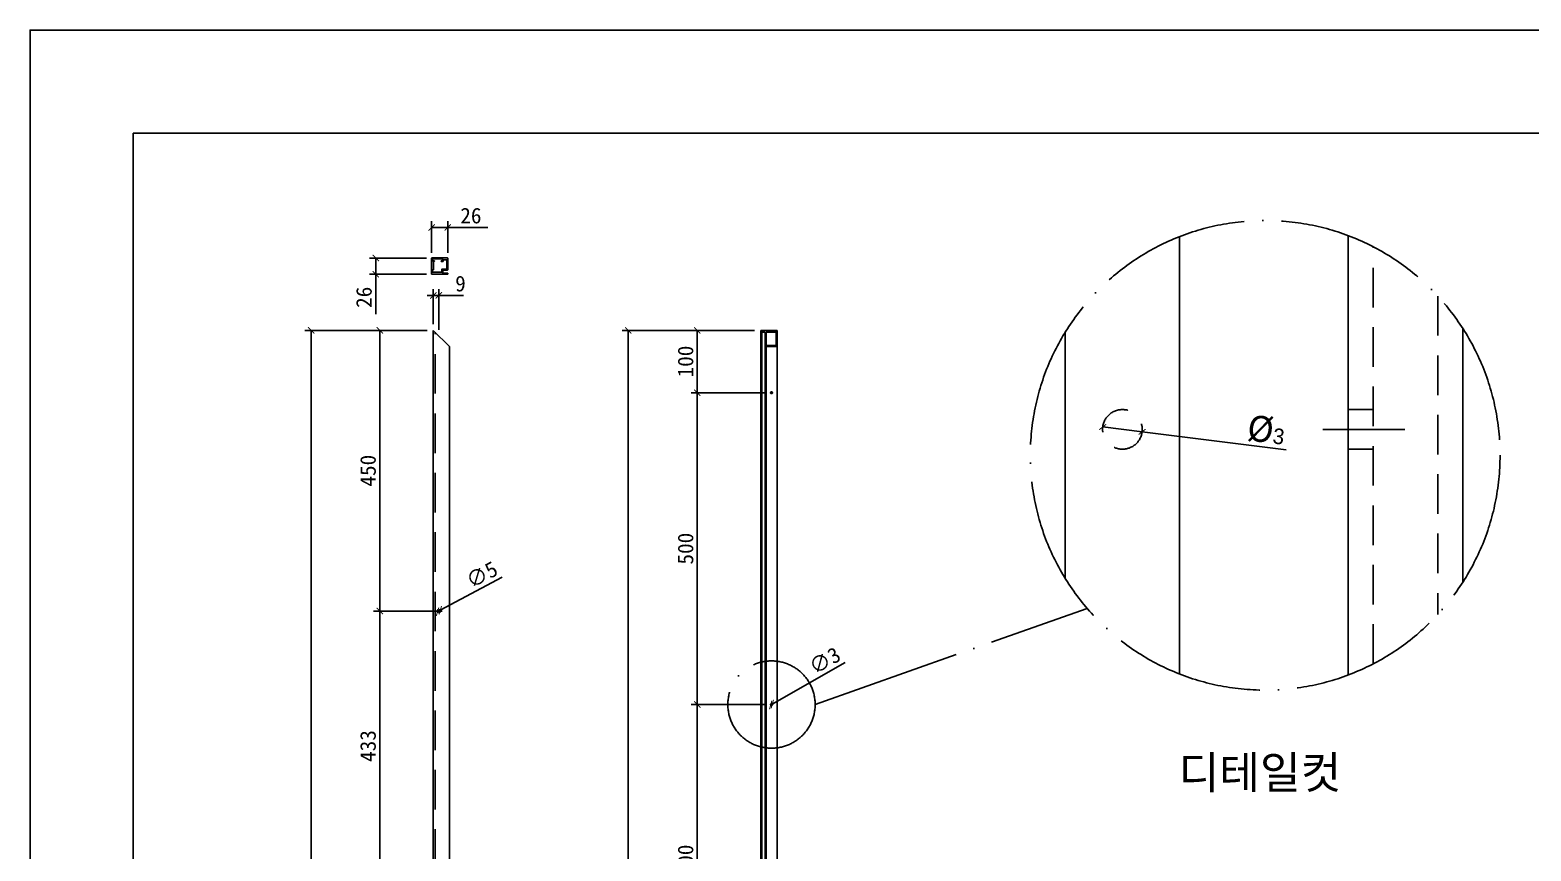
# Model space of a CAD drawing. Header units: millimetres. Extents: x -44117 to 256353, y -2095463 to 65325.
# Drawn here: x -19169 to -16763, y 9585 to 10901 of the extents above; entities that cross this region are included whole.
import ezdxf

# ---------------------------------------------------------------- set-up
doc = ezdxf.new("R2010")
doc.units = ezdxf.units.MM
doc.header["$LTSCALE"] = 10
for name, pattern in [('ACAD_ISO04W100', [30, 24, -3, 0, -3]), ('CENTER', [50.8, 31.75, -6.35, 6.35, -6.35]), ('HIDDEN', [9.525, 6.35, -3.175])]:
    doc.linetypes.add(name, pattern=pattern)
doc.layers.add('도면층1', color=7, linetype='HIDDEN')
doc.layers.add('도면층2', color=3, linetype='CENTER')
doc.styles.add('고딕', font='')
doc.styles.get('고딕').set_extended_font_data('HYgtrE')
doc.dimstyles.new('ISO-25', dxfattribs={"dimtxt": 2.5, "dimasz": 2.5, "dimexe": 1, "dimexo": 1, "dimtad": 1, "dimtxsty": 'Standard', "dimblk": 'ARCHTICK', "dimcen": 2.5, "dimadec": 0, "dimazin": 0, "dimtfac": 1, "dimtmove": 0, "dimatfit": 3, "dimfxl": 0, "dimarcsym": 0})

# ---------------------------------------------------------------- blocks, each defined once
blk = doc.blocks.new('a4 1scale')
for points in [[(-15154.83, -4509.61), (-14857.83, -4509.61), (-14857.83, -4299.61), (-15154.83, -4299.61)], [(-15144.83, -4499.61), (-14867.83, -4499.61), (-14867.83, -4309.61), (-15144.83, -4309.61)]]:
    blk.add_lwpolyline(points, close=True)
blk = doc.blocks.new('_ArchTick')
at = {"color": 0, "linetype": 'ByBlock', "const_width": 0.15}
blk.add_lwpolyline([(-0.5, -0.5), (0.5, 0.5)], dxfattribs=at)
blk = doc.blocks.new('*D152')
at = {"color": 0, "lineweight": -2}
for p, q in [((-18532.4, 10419.4), (-18618.2, 10419.4)), ((-18608.2, 10419.4), (-18608.2, 9969.4)), ((-18507.9, 9969.4), (-18618.2, 9969.4))]:
    blk.add_line(p, q, dxfattribs=at)
at = {"layer": 'Defpoints', "color": 0}
for p in [(-18522.4, 10419.4), (-18608.2, 9969.4), (-18497.9, 9969.4)]:
    blk.add_point(p, dxfattribs=at)
at = {"color": 0, "lineweight": -2, "xscale": 10, "yscale": 10, "zscale": 10}
for p, rotation in [((-18608.2, 10419.4), 90), ((-18608.2, 9969.4), 270)]:
    blk.add_blockref('_ArchTick', p, dxfattribs=dict(at, rotation=rotation))
at = {"color": 0, "insert": (-18626.9, 10194.4), "char_height": 25, "attachment_point": 5, "rotation": 90}
blk.add_mtext('450', dxfattribs=at)
blk = doc.blocks.new('_None')
blk = doc.blocks.new('*D153')
at = {"color": 0, "lineweight": -2}
for p, q in [((-18507.9, 9969.4), (-18618.2, 9969.4)), ((-18608.2, 9969.4), (-18608.2, 9536.4)), ((-18507.9, 9536.4), (-18618.2, 9536.4))]:
    blk.add_line(p, q, dxfattribs=at)
at = {"layer": 'Defpoints', "color": 0}
for p in [(-18497.9, 9969.4), (-18608.2, 9536.4), (-18497.9, 9536.4)]:
    blk.add_point(p, dxfattribs=at)
at = {"color": 0, "lineweight": -2, "xscale": 10, "yscale": 10, "zscale": 10}
for p, rotation in [((-18608.2, 9969.4), 90), ((-18608.2, 9536.4), 270)]:
    blk.add_blockref('_ArchTick', p, dxfattribs=dict(at, rotation=rotation))
at = {"color": 0, "insert": (-18626.9, 9752.9), "char_height": 25, "attachment_point": 5, "rotation": 90}
blk.add_mtext('433', dxfattribs=at)
blk = doc.blocks.new('*D287')
at = {"color": 0, "lineweight": -2}
for p, q in [((-18007.2, 10419.4), (-18219.8, 10419.4)), ((-18209.8, 10419.4), (-18209.8, 8219.4)), ((-18007.2, 8219.4), (-18219.8, 8219.4))]:
    blk.add_line(p, q, dxfattribs=at)
at = {"layer": 'Defpoints', "color": 0}
for p in [(-17997.2, 10419.4), (-18209.8, 8219.4), (-17997.2, 8219.4)]:
    blk.add_point(p, dxfattribs=at)
at = {"color": 0, "lineweight": -2, "xscale": 10, "yscale": 10, "zscale": 10}
for p, rotation in [((-18209.8, 10419.4), 90), ((-18209.8, 8219.4), 270)]:
    blk.add_blockref('_ArchTick', p, dxfattribs=dict(at, rotation=rotation))
at = {"color": 0, "insert": (-18228.5, 9319.4), "char_height": 25, "attachment_point": 5, "rotation": 90}
blk.add_mtext('2200', dxfattribs=at)
blk = doc.blocks.new('*D156')
at = {"color": 0, "lineweight": -2}
for p, q in [((-18532.4, 10419.4), (-18728.1, 10419.4)), ((-18718.1, 8219.4), (-18718.1, 10419.4)), ((-18532.4, 8219.4), (-18728.1, 8219.4))]:
    blk.add_line(p, q, dxfattribs=at)
at = {"layer": 'Defpoints', "color": 0}
for p in [(-18718.1, 10419.4), (-18522.4, 10419.4), (-18522.4, 8219.4)]:
    blk.add_point(p, dxfattribs=at)
at = {"color": 0, "lineweight": -2, "xscale": 10, "yscale": 10, "zscale": 10}
for p, rotation in [((-18718.1, 10419.4), 90), ((-18718.1, 8219.4), 270)]:
    blk.add_blockref('_ArchTick', p, dxfattribs=dict(at, rotation=rotation))
at = {"color": 0, "insert": (-18736.9, 9319.4), "char_height": 25, "attachment_point": 5, "rotation": 90}
blk.add_mtext('2200', dxfattribs=at)
blk = doc.blocks.new('*D157')
at = {"color": 0, "lineweight": -2}
for p, q in [((-18522.4, 10475.4), (-18532.4, 10475.4)), ((-18522.4, 10429.4), (-18522.4, 10485.4)), ((-18522.4, 10475.4), (-18513.4, 10475.4)), ((-18513.4, 10420.4), (-18513.4, 10485.4)), ((-18513.4, 10475.4), (-18474.2, 10475.4))]:
    blk.add_line(p, q, dxfattribs=at)
at = {"layer": 'Defpoints', "color": 0}
for p in [(-18513.4, 10475.4), (-18522.4, 10419.4), (-18513.4, 10410.4)]:
    blk.add_point(p, dxfattribs=at)
at = {"color": 0, "lineweight": -2, "xscale": 10, "yscale": 10, "zscale": 10}
blk.add_blockref('_ArchTick', (-18522.4, 10475.4), dxfattribs=at)
at = {"color": 0, "lineweight": -2, "xscale": 10, "yscale": 10, "zscale": 10, "rotation": 180}
blk.add_blockref('_ArchTick', (-18513.4, 10475.4), dxfattribs=at)
at = {"color": 0, "insert": (-18478.8, 10494.2), "char_height": 25, "attachment_point": 5}
blk.add_mtext('9', dxfattribs=at)
blk = doc.blocks.new('*D288')
at = {"color": 0, "lineweight": -2}
for p, q in [((-18411.8, 10023.9), (-18511.2, 9970.6)), ((-18515.6, 9968.2), (-18511.2, 9970.6)), ((-18515.6, 9968.2), (-18515.6, 9968.2))]:
    blk.add_line(p, q, dxfattribs=at)
at = {"layer": 'Defpoints', "color": 0}
for p in [(-18515.6, 9968.2), (-18511.2, 9970.6)]:
    blk.add_point(p, dxfattribs=at)
at = {"color": 0, "lineweight": -2, "xscale": 10, "yscale": 10, "zscale": 10}
for p, rotation in [((-18515.6, 9968.2), 28.21113671777478), ((-18511.2, 9970.6), 208.2111367177748)]:
    blk.add_blockref('_ArchTick', p, dxfattribs=dict(at, rotation=rotation))
at = {"color": 0, "insert": (-18444.5, 10027.6), "char_height": 25, "attachment_point": 5, "rotation": 28.2111}
blk.add_mtext('∅5', dxfattribs=at)
blk = doc.blocks.new('*D289')
at = {"color": 0, "lineweight": -2}
for p, q in [((-18525.1, 10543.6), (-18525.1, 10594.4)), ((-18499.1, 10543.6), (-18499.1, 10594.4)), ((-18525.1, 10584.4), (-18499.1, 10584.4)), ((-18499.1, 10584.4), (-18435, 10584.4))]:
    blk.add_line(p, q, dxfattribs=at)
at = {"layer": 'Defpoints', "color": 0}
for p in [(-18499.1, 10584.4), (-18525.1, 10533.6), (-18499.1, 10533.6)]:
    blk.add_point(p, dxfattribs=at)
at = {"color": 0, "lineweight": -2, "xscale": 10, "yscale": 10, "zscale": 10, "rotation": 180}
blk.add_blockref('_ArchTick', (-18525.1, 10584.4), dxfattribs=at)
at = {"color": 0, "lineweight": -2, "xscale": 10, "yscale": 10, "zscale": 10}
blk.add_blockref('_ArchTick', (-18499.1, 10584.4), dxfattribs=at)
at = {"color": 0, "insert": (-18462.1, 10603.2), "char_height": 25, "attachment_point": 5}
blk.add_mtext('26', dxfattribs=at)
blk = doc.blocks.new('*D290')
at = {"color": 0, "lineweight": -2}
for p, q in [((-18533.3, 10535.4), (-18624.6, 10535.4)), ((-18614.6, 10535.4), (-18614.6, 10509.4)), ((-18533.3, 10509.4), (-18624.6, 10509.4)), ((-18614.6, 10509.4), (-18614.6, 10445.3))]:
    blk.add_line(p, q, dxfattribs=at)
at = {"layer": 'Defpoints', "color": 0}
for p in [(-18523.3, 10535.4), (-18614.6, 10509.4), (-18523.3, 10509.4)]:
    blk.add_point(p, dxfattribs=at)
at = {"color": 0, "lineweight": -2, "xscale": 10, "yscale": 10, "zscale": 10}
for p, rotation in [((-18614.6, 10535.4), 90), ((-18614.6, 10509.4), 270)]:
    blk.add_blockref('_ArchTick', p, dxfattribs=dict(at, rotation=rotation))
at = {"color": 0, "insert": (-18633.4, 10472.4), "char_height": 25, "attachment_point": 5, "rotation": 90}
blk.add_mtext('26', dxfattribs=at)
blk = doc.blocks.new('*D291')
at = {"color": 0, "lineweight": -2}
for p, q in [((-17862, 9887.1), (-17978.9, 9820.2)), ((-17981.5, 9818.7), (-17978.9, 9820.2)), ((-17981.5, 9818.7), (-17981.5, 9818.7))]:
    blk.add_line(p, q, dxfattribs=at)
at = {"layer": 'Defpoints', "color": 0}
for p in [(-17981.5, 9818.7), (-17978.9, 9820.2)]:
    blk.add_point(p, dxfattribs=at)
at = {"color": 0, "lineweight": -2, "xscale": 10, "yscale": 10, "zscale": 10}
for p, rotation in [((-17981.5, 9818.7), 29.80513907620539), ((-17978.9, 9820.2), 209.8051390762054)]:
    blk.add_blockref('_ArchTick', p, dxfattribs=dict(at, rotation=rotation))
at = {"color": 0, "insert": (-17894.8, 9889.9), "char_height": 25, "attachment_point": 5, "rotation": 29.8051}
blk.add_mtext('∅3', dxfattribs=at)
blk = doc.blocks.new('*D292')
at = {"color": 0, "lineweight": -2}
for p, q in [((-17449.2, 10264.5), (-17449.2, 10264.5)), ((-17449.2, 10264.5), (-17386.1, 10256.7)), ((-17155.3, 10228.1), (-17386.1, 10256.7))]:
    blk.add_line(p, q, dxfattribs=at)
at = {"layer": 'Defpoints', "color": 0}
for p in [(-17449.2, 10264.5), (-17386.1, 10256.7)]:
    blk.add_point(p, dxfattribs=at)
at = {"color": 0, "lineweight": -2, "xscale": 10, "yscale": 10, "zscale": 10}
for p, rotation in [((-17449.2, 10264.5), 352.9456362608893), ((-17386.1, 10256.7), 172.9456362608893)]:
    blk.add_blockref('_ArchTick', p, dxfattribs=dict(at, rotation=rotation))
at = {"color": 0, "insert": (-17187.1, 10259.4), "char_height": 25, "attachment_point": 5, "rotation": 352.9456}
blk.add_mtext('{\\H1.6667x;Ø\\fPMingLiU|b0|i0|c129|p0;\\H0.59999x;3}', dxfattribs=at)
blk = doc.blocks.new('*D293')
at = {"color": 0, "lineweight": -2}
for p, q in [((-18007.2, 10419.4), (-18109.2, 10419.4)), ((-18099.2, 10419.4), (-18099.2, 10319.4)), ((-17990.2, 10319.4), (-18109.2, 10319.4))]:
    blk.add_line(p, q, dxfattribs=at)
at = {"layer": 'Defpoints', "color": 0}
for p in [(-17997.2, 10419.4), (-18099.2, 10319.4), (-17980.2, 10319.4)]:
    blk.add_point(p, dxfattribs=at)
at = {"color": 0, "lineweight": -2, "xscale": 10, "yscale": 10, "zscale": 10}
for p, rotation in [((-18099.2, 10419.4), 90), ((-18099.2, 10319.4), 270)]:
    blk.add_blockref('_ArchTick', p, dxfattribs=dict(at, rotation=rotation))
at = {"color": 0, "insert": (-18117.9, 10369.4), "char_height": 25, "attachment_point": 5, "rotation": 90}
blk.add_mtext('100', dxfattribs=at)
blk = doc.blocks.new('*D294')
at = {"color": 0, "lineweight": -2}
for p, q in [((-17990.2, 10319.4), (-18109.2, 10319.4)), ((-18099.2, 10319.4), (-18099.2, 9819.4)), ((-17990.2, 9819.4), (-18109.2, 9819.4))]:
    blk.add_line(p, q, dxfattribs=at)
at = {"layer": 'Defpoints', "color": 0}
for p in [(-17980.2, 10319.4), (-18099.2, 9819.4), (-17980.2, 9819.4)]:
    blk.add_point(p, dxfattribs=at)
at = {"color": 0, "lineweight": -2, "xscale": 10, "yscale": 10, "zscale": 10}
for p, rotation in [((-18099.2, 10319.4), 90), ((-18099.2, 9819.4), 270)]:
    blk.add_blockref('_ArchTick', p, dxfattribs=dict(at, rotation=rotation))
at = {"color": 0, "insert": (-18117.9, 10069.4), "char_height": 25, "attachment_point": 5, "rotation": 90}
blk.add_mtext('500', dxfattribs=at)
blk = doc.blocks.new('*D295')
at = {"color": 0, "lineweight": -2}
for p, q in [((-17990.2, 9819.4), (-18109.2, 9819.4)), ((-18099.2, 9819.4), (-18099.2, 9319.4)), ((-17990.2, 9319.4), (-18109.2, 9319.4))]:
    blk.add_line(p, q, dxfattribs=at)
at = {"layer": 'Defpoints', "color": 0}
for p in [(-17980.2, 9819.4), (-18099.2, 9319.4), (-17980.2, 9319.4)]:
    blk.add_point(p, dxfattribs=at)
at = {"color": 0, "lineweight": -2, "xscale": 10, "yscale": 10, "zscale": 10}
for p, rotation in [((-18099.2, 9819.4), 90), ((-18099.2, 9319.4), 270)]:
    blk.add_blockref('_ArchTick', p, dxfattribs=dict(at, rotation=rotation))
at = {"color": 0, "insert": (-18117.9, 9569.4), "char_height": 25, "attachment_point": 5, "rotation": 90}
blk.add_mtext('500', dxfattribs=at)

msp = doc.modelspace()

# ---------------------------------------------------------------- linework, layer by layer
for p, q in [((-17325.87695, 10569.6637), (-17325.87695, 9868.43634)), ((-17055.72545, 9866.87145), (-17055.72545, 10571.2286)), ((-18523.63583, 10530.94475), (-18523.63583, 10533.94475)), ((-18523.63583, 10533.94475), (-18507.63583, 10533.94475)), ((-18520.93583, 10530.94475), (-18523.63583, 10530.94475)), ((-18523.63583, 10512.44475), (-18523.63583, 10516.44475)), ((-18523.63583, 10516.44475), (-18522.13583, 10516.44475)), ((-18522.13583, 10529.94475), (-18520.93583, 10529.94475)), ((-18522.13583, 10529.94475), (-18522.13583, 10516.44475)), ((-18520.63583, 10530.24475), (-18520.63583, 10530.64475)), ((-18509.63583, 10530.64475), (-18509.63583, 10530.24475)), ((-18507.63583, 10530.94475), (-18509.33583, 10530.94475)), ((-18509.33583, 10529.94475), (-18506.93583, 10529.94475)), ((-18508.63583, 10517.34475), (-18508.63583, 10516.14475)), ((-18508.63583, 10516.14475), (-18508.63583, 10512.44475)), ((-18508.63583, 10516.14475), (-18508.63583, 10516.14475)), ((-18507.13583, 10517.64475), (-18508.33583, 10517.64475)), ((-18507.63583, 10533.94475), (-18507.63583, 10530.94475)), ((-18500.63583, 10517.64475), (-18507.13583, 10517.64475)), ((-18506.63583, 10530.24475), (-18506.63583, 10532.44475)), ((-18506.63583, 10532.44475), (-18500.63583, 10532.44475)), ((-18500.63583, 10532.44475), (-18500.63583, 10517.64475)), ((-18508.63583, 10512.44475), (-18523.63583, 10512.44475)), ((-18522.39977, 8219.40643), (-18522.39977, 10419.40643)), ((-18496.39977, 10393.40643), (-18522.39977, 10419.40643)), ((-17997.18571, 8219.40643), (-17997.18571, 10419.40643)), ((-17997.18571, 10419.40643), (-17971.18571, 10419.40643)), ((-17971.18571, 10419.40643), (-17971.18571, 8219.40643)), ((-16872.15769, 10422.73811), (-16872.15769, 10015.36194)), ((-17995.68571, 8222.40643), (-17995.68571, 10416.40643)), ((-17995.68571, 10394.90643), (-17995.68571, 10416.40643)), ((-17995.68571, 10416.40643), (-17990.48571, 10416.40643)), ((-17990.48571, 8222.40643), (-17990.48571, 10416.40643)), ((-17988.98571, 10394.90643), (-17988.98571, 10416.40643)), ((-17988.98571, 10416.40643), (-17972.68571, 10416.40643)), ((-17988.98571, 10394.90643), (-17972.68571, 10394.90643)), ((-17972.68571, 10416.40643), (-17972.68571, 10394.90643)), ((-17509.4447, 10021.83335), (-17509.4447, 10416.2667)), ((-18496.39977, 8245.40643), (-18496.39977, 10393.40643)), ((-17997.18571, 10393.40643), (-17995.68571, 10393.40643)), ((-17990.48571, 10393.40643), (-17971.18571, 10393.40643)), ((-17988.98571, 8245.40643), (-17988.98571, 10393.40643))]:
    msp.add_line(p, q)
at = {"color": 1, "linetype": 'ACAD_ISO04W100'}
msp.add_line((-17910.21318, 9819.40643), (-17474.29507, 9973.6882), dxfattribs=at)
msp.add_lwpolyline([(-18499.43583, 10510.94488, -0.4142135624), (-18499.13583, 10510.64488), (-18499.13583, 10509.74475, -0.4142135624), (-18499.43583, 10509.44475), (-18524.63583, 10509.44475, -0.4142135624), (-18525.13583, 10509.94475), (-18525.13583, 10534.94475, -0.4142135624), (-18524.63583, 10535.44475), (-18499.63583, 10535.44475, -0.4142135624), (-18499.13583, 10534.94475), (-18499.13583, 10516.64475, -0.4142135624), (-18499.63583, 10516.14475), (-18507.13583, 10516.14475), (-18507.13583, 10510.94475), (-18499.43583, 10510.94475)], format="xyb")
for centre, radius in [((-17188.76568, 10219.05002), 376.46972), ((-17980.18571, 9819.40643), 69.97253)]:
    msp.add_circle(centre, radius, dxfattribs=at)
msp.add_circle((-18513.39977, 9969.40643), 2.5)
for centre, start, end in [((-18520.93583, 10530.64475), 360, 90), ((-18520.93583, 10530.24475), 270, 0), ((-18509.33583, 10530.64475), 90, 180), ((-18509.33583, 10530.24475), 180, 270), ((-18508.33583, 10517.34475), 90, 180), ((-18506.93583, 10530.24475), 270, 0)]:
    msp.add_arc(centre, 0.3, start, end)
at = {"layer": '도면층1'}
for p, q in [((-17015.72545, 9884.70509), (-17015.72545, 10553.39495)), ((-16912.15769, 10474.42715), (-16912.15769, 9963.6729)), ((-18519.39977, 8222.40643), (-18519.39977, 10416.40643)), ((-17055.72545, 10292.38785), (-17015.72545, 10292.38785)), ((-17055.72545, 10228.80927), (-17015.72545, 10228.80927))]:
    msp.add_line(p, q, dxfattribs=at)
for centre, radius in [((-17980.18571, 10319.40643), 1.5), ((-17417.66083, 10260.59856), 31.78929), ((-17980.18571, 9819.40643), 1.5)]:
    msp.add_circle(centre, radius, dxfattribs=at)
at = {"layer": '도면층2'}
msp.add_line((-16965.04874, 10260.59856), (-17096.39251, 10260.59856), dxfattribs=at)

# ---------------------------------------------------------------- block references
at = {"color": 1, "xscale": 16.5375, "yscale": 16.5375, "zscale": 16.5375}
msp.add_blockref('a4 1scale', (231454.13867, 82005.73904), dxfattribs=at)

# ---------------------------------------------------------------- texts
at = {"color": 142, "insert": (-17197.10248, 9707.713), "char_height": 52.004575, "width": 1506.5379465, "attachment_point": 5, "style": '고딕'}
msp.add_mtext('{\\fMalgun Gothic|b0|i0|c129|p50;디테일컷}', dxfattribs=at)

# ---------------------------------------------------------------- dimensions: what is measured, and where the dimension line sits
for base, p1, p2, picture, middle in [((-18499.13583, 10584.43274), (-18525.13583, 10533.61498), (-18499.13583, 10533.61498), '*D289', (-18462.0525, 10603.18274)), ((-18513.39977, 10475.42764), (-18522.39977, 10419.40643), (-18513.39977, 10410.40643), '*D157', (-18478.81644, 10494.17764))]:
    dim = msp.add_linear_dim(base=base, p1=p1, p2=p2, dimstyle='ISO-25', override={"dimscale": 10, "dimasz": 1, "dimdec": 1, "dimcen": 0, "dimtdec": 1, "dimldrblk": 'None', "dimtfillclr": 100})
    dim.commit()
    dim.dimension.update_dxf_attribs({"geometry": picture, "text_midpoint": middle})
for base, p1, p2, override, picture, middle in [((-18614.62261, 10509.44475), (-18523.33104, 10535.44475), (-18523.33104, 10509.44475), {"dimscale": 10, "dimasz": 1, "dimdec": 1, "dimcen": 0, "dimtdec": 1, "dimldrblk": 'None', "dimtfillclr": 100}, '*D290', (-18633.37261, 10472.36142)), ((-18718.14058, 10419.40643), (-18522.39977, 8219.40643), (-18522.39977, 10419.40643), {"dimscale": 10, "dimasz": 1, "dimdec": 1, "dimcen": 0, "dimtdec": 1, "dimldrblk": 'None'}, '*D156', (-18736.89058, 9319.40643)), ((-18608.19315, 9969.40643), (-18522.39977, 10419.40643), (-18497.89977, 9969.40643), {"dimscale": 10, "dimasz": 1, "dimldrblk": 'None'}, '*D152', (-18626.94315, 10194.40643)), ((-18209.766, 8219.40643), (-17997.18571, 10419.40643), (-17997.18571, 8219.40643), {"dimscale": 10, "dimasz": 1, "dimdec": 1, "dimcen": 0, "dimtdec": 1, "dimldrblk": 'None'}, '*D287', (-18228.516, 9319.40643)), ((-18099.17179, 10319.40643), (-17997.18571, 10419.40643), (-17980.18571, 10319.40643), {"dimscale": 10, "dimasz": 1, "dimdec": 1, "dimcen": 0, "dimtdec": 1, "dimldrblk": 'None', "dimtfillclr": 100}, '*D293', (-18117.92179, 10369.40643)), ((-18099.17179, 9819.40643), (-17980.18571, 10319.40643), (-17980.18571, 9819.40643), {"dimscale": 10, "dimasz": 1, "dimdec": 1, "dimcen": 0, "dimtdec": 1, "dimtmove": 1, "dimldrblk": 'None', "dimtfillclr": 100}, '*D294', (-18117.92179, 10069.40643)), ((-18608.19315, 9536.40643), (-18497.89977, 9969.40643), (-18497.89977, 9536.40643), {"dimscale": 10, "dimasz": 1, "dimldrblk": 'None'}, '*D153', (-18626.94315, 9752.90643)), ((-18099.17179, 9319.40643), (-17980.18571, 9819.40643), (-17980.18571, 9319.40643), {"dimscale": 10, "dimasz": 1, "dimdec": 1, "dimcen": 0, "dimtdec": 1, "dimtmove": 1, "dimldrblk": 'None', "dimtfillclr": 100}, '*D295', (-18117.92179, 9569.40643))]:
    dim = msp.add_linear_dim(base=base, p1=p1, p2=p2, angle=90, dimstyle='ISO-25', override=override)
    dim.commit()
    dim.dimension.update_dxf_attribs({"geometry": picture, "text_midpoint": middle})
dim = msp.add_diameter_dim_2p(p1=(-17449.20947, 10264.50263), p2=(-17386.11218, 10256.69448), text='{\\H1.6667x;Ø\\fPMingLiU|b0|i0|c129|p0;\\H0.59999x;3}', dimstyle='ISO-25', override={"dimscale": 10, "dimasz": 1, "dimdec": 1, "dimcen": 0, "dimtdec": 1, "dimldrblk": 'None'})
dim.commit()
dim.dimension.update_dxf_attribs({"geometry": '*D292', "text_midpoint": (-17190.42498, 10232.47862), "dimtype": 163})
for p1, p2, picture, middle in [((-18515.6028, 9968.22463), (-18511.19674, 9970.58824), '*D288', (-18435.68464, 10011.09637)), ((-17981.48729, 9818.66086), (-17978.88412, 9820.15201), '*D291', (-17885.45338, 9873.67143))]:
    dim = msp.add_diameter_dim_2p(p1=p1, p2=p2, dimstyle='ISO-25', override={"dimscale": 10, "dimasz": 1, "dimdec": 1, "dimcen": 0, "dimtdec": 1, "dimldrblk": 'None', "dimtfillclr": 100})
    dim.commit()
    dim.dimension.update_dxf_attribs({"geometry": picture, "text_midpoint": middle, "dimtype": 163})

doc.saveas('drawing.dxf')
